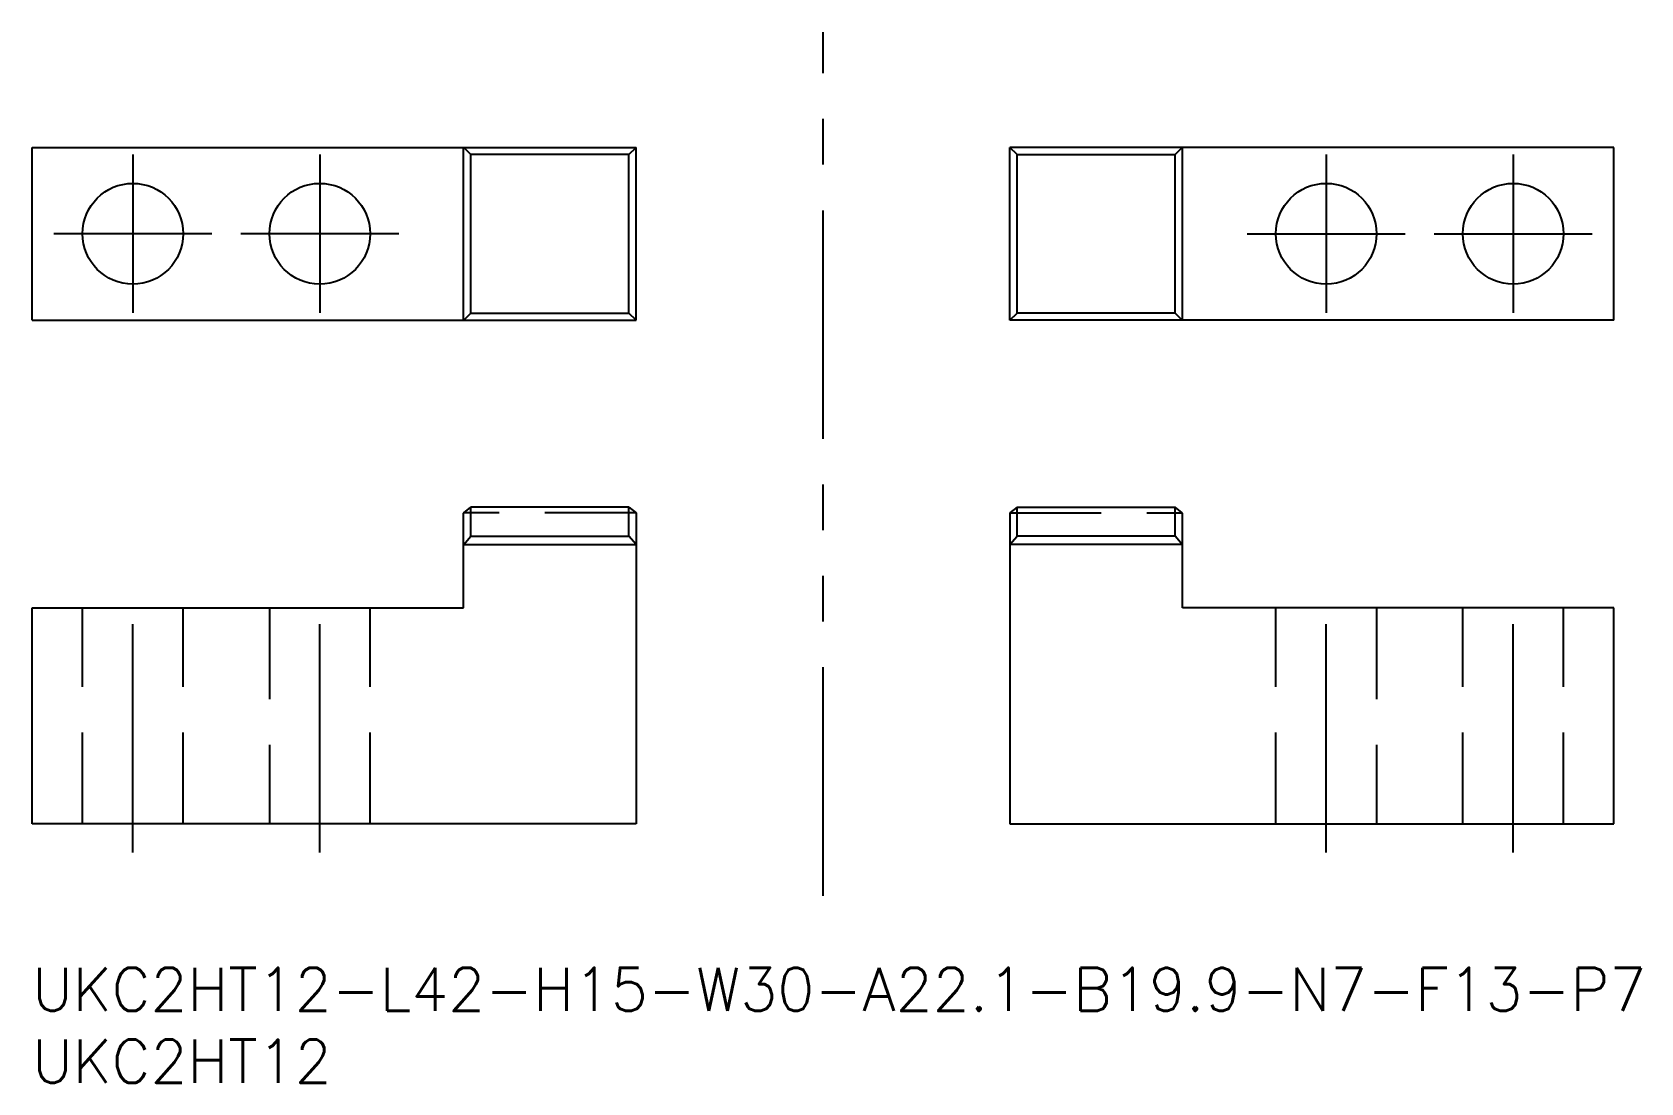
# Model space of a CAD drawing. Extents: x 0 to 112, y -8 to 65.
import ezdxf

# ---------------------------------------------------------------- set-up
doc = ezdxf.new("R2010")
doc.units = 0
doc.header["$LTSCALE"] = 0.5
for name, pattern in [('CENTER', [50.8, 31.75, -6.35, 6.35, -6.35]), ('DASHED', [19.05, 12.7, -6.35]), ('PHANTOM', [63.5, 31.75, -6.35, 6.35, -6.35, 6.35, -6.35])]:
    doc.linetypes.add(name, pattern=pattern)
doc.layers.get('0').update_dxf_attribs({"linetype": 'CONTINUOUS'})
for name, color, linetype in [('MSM_CENTER', 1, 'CENTER'), ('MSM_CONTINUOUS', 7, 'CONTINUOUS'), ('MSM_DASHED', 4, 'DASHED'), ('MSM_IMAGINARY', 6, 'PHANTOM'), ('MSM_PART_NUMBER', 7, 'CONTINUOUS')]:
    doc.layers.add(name, color=color, linetype=linetype)
doc.styles.get("Standard").update_dxf_attribs({"font": 'txt.shx', "height": 3, "bigfont": 'bigfont.shx'})

# ---------------------------------------------------------------- blocks, each defined once
blk = doc.blocks.new('*U1')
at = {"layer": 'MSM_PART_NUMBER'}
blk.add_text('UKC2HT12-L42-H15-W30-A22.1-B19.9-N7-F13-P7', height=3, dxfattribs=at).set_placement((0, -3))
blk = doc.blocks.new('*U2')
at = {"layer": 'MSM_PART_NUMBER'}
blk.add_text('UKC2HT12', height=3, dxfattribs=at).set_placement((0, -8))

msp = doc.modelspace()

# ---------------------------------------------------------------- linework, layer by layer
at = {"layer": 'MSM_CENTER'}
for p, q in [((7, 56.5), (7, 45.5)), ((20, 56.5), (20, 45.5)), ((89.98, 56.5), (89.98, 45.5)), ((102.98, 56.5), (102.98, 45.5)), ((12.5, 51), (1.5, 51)), ((25.5, 51), (14.5, 51)), ((84.48, 51), (95.48, 51)), ((97.48, 51), (108.48, 51)), ((7, 8), (7, 27)), ((20, 8), (20, 27)), ((89.98, 8), (89.98, 27)), ((102.98, 8), (102.98, 27))]:
    msp.add_line(p, q, dxfattribs=at)
at = {"layer": 'MSM_CONTINUOUS'}
for p, q in [((0, 45), (0, 57)), ((0, 57), (42, 57)), ((30, 45), (30, 57)), ((30.01, 57), (30.5, 56.51)), ((30.5, 45.49), (30.5, 56.51)), ((41.5, 56.51), (30.5, 56.51)), ((41.5, 56.51), (41.99, 57)), ((41.5, 45.49), (41.5, 56.51)), ((42, 45), (42, 57)), ((109.98, 57), (67.98, 57)), ((67.98, 45), (67.98, 57)), ((68.48, 56.51), (67.99, 57)), ((68.48, 56.51), (79.48, 56.51)), ((68.48, 45.49), (68.48, 56.51)), ((79.97, 57), (79.48, 56.51)), ((79.48, 45.49), (79.48, 56.51)), ((79.98, 45), (79.98, 57)), ((109.98, 45), (109.98, 57)), ((0, 45), (42, 45)), ((30.01, 45), (30.5, 45.49)), ((30.5, 45.49), (41.5, 45.49)), ((41.99, 45), (41.5, 45.49)), ((109.98, 45), (67.98, 45)), ((67.99, 45), (68.48, 45.49)), ((79.48, 45.49), (68.48, 45.49)), ((79.97, 45), (79.48, 45.49)), ((30, 31.59), (30.01, 31.6)), ((30, 25), (30, 31.59)), ((30.01, 31.6), (30.5, 32.01)), ((41.5, 32.01), (30.5, 32.01)), ((30.5, 29.99), (30.5, 32.01)), ((41.5, 29.99), (41.5, 32.01)), ((41.5, 32.01), (41.99, 31.6)), ((41.99, 31.6), (42, 31.59)), ((42, 31.59), (42, 10)), ((67.99, 31.6), (67.98, 31.59)), ((67.98, 31.59), (67.98, 10)), ((68.48, 32.01), (67.99, 31.6)), ((68.48, 32.01), (79.48, 32.01)), ((68.48, 29.99), (68.48, 32.01)), ((79.97, 31.6), (79.48, 32.01)), ((79.48, 29.99), (79.48, 32.01)), ((79.98, 31.59), (79.97, 31.6)), ((79.98, 25), (79.98, 31.59)), ((30, 29.39), (30.01, 29.4)), ((30.01, 29.4), (30.5, 29.99)), ((30.01, 29.4), (41.99, 29.4)), ((30.5, 29.99), (41.5, 29.99)), ((41.99, 29.4), (41.5, 29.99)), ((41.99, 29.4), (42, 29.39)), ((67.99, 29.4), (67.98, 29.39)), ((67.99, 29.4), (68.48, 29.99)), ((79.97, 29.4), (67.99, 29.4)), ((79.48, 29.99), (68.48, 29.99)), ((79.97, 29.4), (79.48, 29.99)), ((79.98, 29.39), (79.97, 29.4)), ((0, 10), (0, 25)), ((0, 25), (30, 25)), ((109.98, 25), (79.98, 25)), ((109.98, 10), (109.98, 25)), ((42, 10), (0, 10)), ((67.98, 10), (109.98, 10))]:
    msp.add_line(p, q, dxfattribs=at)
for centre in [(7, 51), (20, 51), (89.98, 51), (102.98, 51)]:
    msp.add_circle(centre, 3.5, dxfattribs=at)
at = {"layer": 'MSM_DASHED'}
for p, q in [((41.99, 31.6), (30.01, 31.6)), ((67.99, 31.6), (79.97, 31.6)), ((3.5, 10), (3.5, 25)), ((10.5, 10), (10.5, 25)), ((16.5, 25), (16.5, 10)), ((23.5, 10), (23.5, 25)), ((86.48, 10), (86.48, 25)), ((93.48, 25), (93.48, 10)), ((99.48, 10), (99.48, 25)), ((106.48, 10), (106.48, 25))]:
    msp.add_line(p, q, dxfattribs=at)
at = {"layer": 'MSM_IMAGINARY'}
msp.add_line((54.99, 5), (54.99, 65), dxfattribs=at)

# ---------------------------------------------------------------- block references
for name in ['*U1', '*U2']:
    msp.add_blockref(name, (0, 0))

doc.saveas('drawing.dxf')
